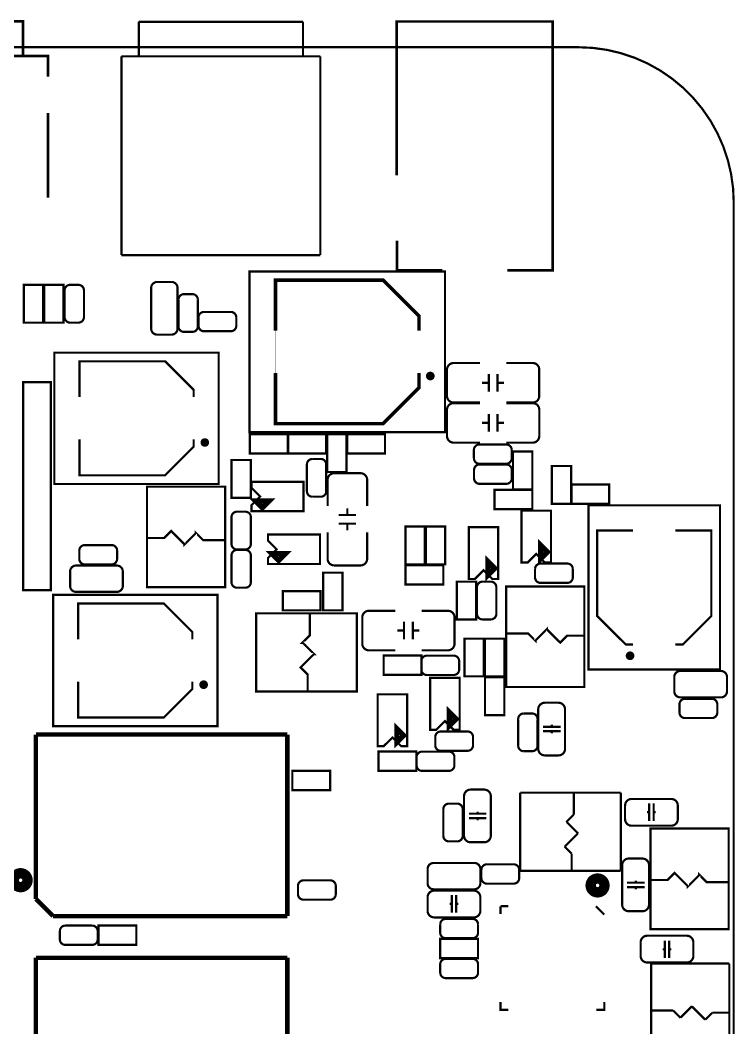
# Model space of a CAD drawing. Extents: x 24 to 194, y 25 to 135.
# Drawn here: x 92.6 to 134, y 77.2 to 135.5 of the extents above; entities that cross this region are included whole.
import ezdxf

# ---------------------------------------------------------------- set-up
doc = ezdxf.new("R2010")
doc.units = 0
doc.layers.add('SILKSCREENTOP_P', color=7, linetype='CONTINUOUS')

msp = doc.modelspace()

# ---------------------------------------------------------------- linework, layer by layer
at = {"layer": 'SILKSCREENTOP_P'}
for points, const_width in [([(92.806012, 133.38937), (92.806012, 135.389366), (89.20607, 135.389366), (89.20607, 133.38937)], 0.1524), ([(108.998004, 135.373364), (99.497896, 135.373364)], 0.127), ([(99.497896, 135.373364), (99.497896, 133.373368)], 0.127), ([(108.998004, 135.373364), (108.998004, 133.373368)], 0.127), ([(120.800368, 120.991884), (123.425966, 120.991884), (123.425966, 135.388604), (114.416332, 135.388604), (114.416332, 126.491238)], 0.150114), ([(124.918978, 133.89991), (34.203386, 133.89991)], 0.127), ([(87.755984, 132.289296), (87.755984, 133.38937), (94.256098, 133.38937), (94.256098, 132.18922)], 0.1524), ([(109.998002, 133.373368), (98.497898, 133.373368)], 0.127), ([(98.497898, 121.873264), (98.497898, 133.373368)], 0.127), ([(109.998002, 121.873264), (109.998002, 133.373368)], 0.127), ([(94.256098, 130.089402), (94.256098, 125.189234)], 0.1524), ([(133.89991, 34.207196), (133.89991, 124.916692)], 0.127), ([(117.058694, 120.988074), (114.423444, 120.988074), (114.423444, 122.70867)], 0.150114), ([(109.998002, 121.873264), (98.497898, 121.873264)], 0.127), ([(117.204998, 111.623602), (105.905046, 111.623602), (105.905046, 120.923558), (117.204998, 120.923558), (117.204998, 111.623602)], 0.127), ([(93.967808, 119.26062), (93.967808, 120.14962), (92.850208, 120.14962), (92.850208, 118.80342)], 0.127), ([(94.027498, 118.85422), (94.027498, 120.14962), (95.145098, 120.14962), (95.145098, 119.26062)], 0.127), ([(96.025208, 120.14962), (95.517208, 120.14962)], 0.127), ([(101.410008, 120.318276), (100.546408, 120.318276)], 0.127), ([(115.704874, 117.498622), (115.704874, 118.34876), (113.629948, 120.423686), (107.404916, 120.423686), (107.404916, 117.498622)], 0.199898), ([(115.704874, 114.198654), (113.629948, 112.123728), (107.404916, 112.123728), (107.404916, 120.423686), (113.629948, 120.423686), (115.704874, 118.34876), (115.704874, 114.198654)], 0.001016), ([(95.212408, 119.81942), (95.212408, 119.26062), (95.212408, 118.29542)], 0.127), ([(96.330008, 119.26062), (96.330008, 119.81942)], 0.127), ([(100.216208, 119.949976), (100.216208, 119.137176)], 0.127), ([(101.740208, 117.638576), (101.740208, 119.137176), (101.740208, 119.949976)], 0.127), ([(102.609396, 119.613172), (102.101396, 119.613172)], 0.127), ([(93.967808, 119.26062), (93.967808, 117.96522), (92.850208, 117.96522), (92.850208, 118.85422)], 0.127), ([(94.027498, 118.85422), (94.027498, 117.96522), (95.145098, 117.96522), (95.145098, 119.31142)], 0.127), ([(96.330008, 118.29542), (96.330008, 119.26062)], 0.127), ([(100.216208, 119.137176), (100.216208, 117.638576)], 0.127), ([(101.796596, 119.282972), (101.796596, 118.317772)], 0.127), ([(102.914196, 117.758972), (102.914196, 118.317772), (102.914196, 119.282972)], 0.127), ([(101.796596, 118.317772), (101.796596, 117.758972)], 0.127), ([(104.80802, 118.583456), (104.24922, 118.583456), (103.28402, 118.583456)], 0.127), ([(95.517208, 117.96522), (96.025208, 117.96522)], 0.127), ([(102.95382, 118.278656), (102.95382, 117.770656)], 0.127), ([(105.13822, 117.770656), (105.13822, 118.278656)], 0.127), ([(100.546408, 117.270276), (101.410008, 117.270276)], 0.127), ([(102.101396, 117.428772), (102.609396, 117.428772)], 0.127), ([(103.28402, 117.465856), (104.24922, 117.465856)], 0.127), ([(104.24922, 117.465856), (104.80802, 117.465856)], 0.127), ([(104.119934, 108.628942), (94.62008, 108.628942), (94.62008, 116.228876), (104.119934, 116.228876), (104.119934, 108.628942)], 0.127), ([(102.670102, 113.654078), (102.670102, 114.07902), (101.020118, 115.729004), (96.069912, 115.729004), (96.069912, 113.654078)], 0.127), ([(119.226584, 115.626896), (117.702584, 115.626896)], 0.127), ([(122.274584, 115.626896), (120.750584, 115.626896)], 0.127), ([(115.704874, 115.048792), (115.704874, 114.198654), (113.629948, 112.123728), (107.404916, 112.123728), (107.404916, 115.048792)], 0.199898), ([(117.321584, 115.245896), (117.321584, 113.721896)], 0.127), ([(119.734584, 114.991896), (119.734584, 113.975896)], 0.127), ([(120.242584, 113.975896), (120.242584, 114.991896)], 0.127), ([(122.655584, 113.721896), (122.655584, 115.245896)], 0.127), ([(92.819728, 102.49027), (94.419674, 102.49027), (94.419674, 114.515392), (92.819728, 114.515392), (92.819728, 102.49027)], 0.127), ([(119.734584, 114.483896), (119.353584, 114.483896)], 0.127), ([(120.242584, 114.483896), (120.623584, 114.483896)], 0.127), ([(117.702584, 113.340896), (119.226584, 113.340896)], 0.127), ([(119.2276, 113.307368), (117.7036, 113.307368)], 0.127), ([(120.750584, 113.340896), (122.274584, 113.340896)], 0.127), ([(122.2756, 113.307368), (120.7516, 113.307368)], 0.127), ([(117.3226, 112.926368), (117.3226, 111.402368)], 0.127), ([(119.7356, 112.672368), (119.7356, 111.656368)], 0.127), ([(120.2436, 111.656368), (120.2436, 112.672368)], 0.127), ([(122.6566, 111.402368), (122.6566, 112.926368)], 0.127), ([(119.7356, 112.164368), (119.3546, 112.164368)], 0.127), ([(120.2436, 112.164368), (120.6246, 112.164368)], 0.127), ([(107.221274, 110.392464), (105.925874, 110.392464), (105.925874, 111.510064), (106.814874, 111.510064)], 0.127), ([(107.221274, 110.392464), (108.110274, 110.392464), (108.110274, 111.510064), (106.764074, 111.510064)], 0.127), ([(109.433868, 110.392464), (108.138468, 110.392464), (108.138468, 111.510064), (109.027468, 111.510064)], 0.127), ([(109.433868, 110.392464), (110.322868, 110.392464), (110.322868, 111.510064), (108.976668, 111.510064)], 0.127), ([(111.507016, 110.621318), (111.507016, 111.510318), (110.389416, 111.510318), (110.389416, 110.164118)], 0.127), ([(112.849152, 110.392464), (111.553752, 110.392464), (111.553752, 111.510064), (112.442752, 111.510064)], 0.127), ([(112.849152, 110.392464), (113.738152, 110.392464), (113.738152, 111.510064), (112.391952, 111.510064)], 0.127), ([(102.670102, 111.203994), (102.670102, 110.779052), (101.020118, 109.129068), (96.069912, 109.129068), (96.069912, 111.203994)], 0.127), ([(117.7036, 111.021368), (119.2276, 111.021368)], 0.127), ([(119.766588, 110.917482), (119.207788, 110.917482)], 0.127), ([(120.731788, 110.917482), (119.766588, 110.917482)], 0.127), ([(120.7516, 111.021368), (122.2756, 111.021368)], 0.127), ([(111.507016, 110.621318), (111.507016, 109.325918), (110.389416, 109.325918), (110.389416, 110.214918)], 0.127), ([(118.877588, 110.612682), (118.877588, 110.104682)], 0.127), ([(121.061988, 110.104682), (121.061988, 110.612682)], 0.127), ([(121.13641, 109.208062), (121.13641, 110.503462), (122.25401, 110.503462), (122.25401, 109.614462)], 0.127), ([(104.86263, 108.718858), (104.86263, 110.014258), (105.98023, 110.014258), (105.98023, 109.125258)], 0.127), ([(109.221524, 109.745018), (109.221524, 108.779818)], 0.127), ([(110.034324, 110.075218), (109.526324, 110.075218)], 0.127), ([(110.339124, 108.221018), (110.339124, 108.779818), (110.339124, 109.745018)], 0.127), ([(119.207788, 109.799882), (119.766588, 109.799882), (120.731788, 109.799882)], 0.127), ([(119.774462, 109.755686), (119.215662, 109.755686)], 0.127), ([(120.739662, 109.755686), (119.774462, 109.755686)], 0.127), ([(121.13641, 109.208062), (121.13641, 108.319062), (122.25401, 108.319062), (122.25401, 109.665262)], 0.127), ([(123.381516, 108.373926), (123.381516, 109.669326), (124.499116, 109.669326), (124.499116, 108.780326)], 0.127), ([(104.86263, 108.718858), (104.86263, 107.829858), (105.98023, 107.829858), (105.98023, 109.176058)], 0.127), ([(112.323372, 109.250734), (110.799372, 109.250734)], 0.127), ([(118.885462, 109.450886), (118.885462, 108.942886)], 0.127), ([(121.069862, 108.942886), (121.069862, 109.450886)], 0.127), ([(99.977956, 102.657148), (99.977956, 108.473748), (104.499156, 108.473748), (104.499156, 102.657148), (99.977956, 102.657148)], 0.127), ([(106.02214, 107.053126), (109.022388, 107.053126), (109.022388, 108.752894), (106.02214, 108.752894), (106.02214, 108.403136), (106.522266, 107.90301), (106.02214, 107.402884), (106.02214, 107.053126)], 0.127), ([(109.221524, 108.779818), (109.221524, 108.221018)], 0.127), ([(110.418372, 108.869734), (110.418372, 107.345734)], 0.127), ([(112.704372, 107.345734), (112.704372, 108.869734)], 0.127), ([(119.215662, 108.638086), (119.774462, 108.638086), (120.739662, 108.638086)], 0.127), ([(123.381516, 108.373926), (123.381516, 107.484926), (124.499116, 107.484926), (124.499116, 108.831126)], 0.127), ([(125.81128, 107.484926), (124.51588, 107.484926), (124.51588, 108.602526), (125.40488, 108.602526)], 0.127), ([(125.81128, 107.484926), (126.70028, 107.484926), (126.70028, 108.602526), (125.35408, 108.602526)], 0.127), ([(109.526324, 107.890818), (110.034324, 107.890818)], 0.127), ([(120.958864, 108.291376), (120.069864, 108.291376), (120.069864, 107.173776), (121.416064, 107.173776)], 0.127), ([(120.958864, 108.291376), (122.254264, 108.291376), (122.254264, 107.173776), (121.365264, 107.173776)], 0.127), ([(106.639868, 107.253024), (106.248708, 107.644438), (107.031282, 107.644438), (106.639868, 107.253024)], 0.299974), ([(111.561372, 106.837734), (111.561372, 107.218734)], 0.127), ([(125.506734, 97.889314), (125.506734, 107.389422), (133.106668, 107.389422), (133.106668, 97.889314), (125.506734, 97.889314)], 0.127), ([(104.86263, 106.69524), (104.86263, 106.13644), (104.86263, 105.17124)], 0.127), ([(105.67543, 107.02544), (105.16743, 107.02544)], 0.127), ([(105.98023, 106.13644), (105.98023, 106.69524)], 0.127), ([(112.069372, 106.837734), (111.053372, 106.837734)], 0.127), ([(123.332494, 104.083104), (123.332494, 107.083352), (121.632726, 107.083352), (121.632726, 104.083104), (121.982484, 104.083104), (122.48261, 104.58323), (122.982736, 104.083104), (123.332494, 104.083104)], 0.127), ([(105.98023, 105.17124), (105.98023, 106.13644)], 0.127), ([(111.053372, 106.329734), (112.069372, 106.329734)], 0.127), ([(111.561372, 106.329734), (111.561372, 105.948734)], 0.127), ([(114.927126, 104.87152), (114.927126, 106.16692), (116.044726, 106.16692), (116.044726, 105.27792)], 0.127), ([(116.096796, 104.87152), (116.096796, 106.16692), (117.214396, 106.16692), (117.214396, 105.27792)], 0.127), ([(120.284494, 103.132636), (120.284494, 106.132884), (118.584726, 106.132884), (118.584726, 103.132636), (118.934484, 103.132636), (119.43461, 103.632762), (119.934736, 103.132636), (120.284494, 103.132636)], 0.127), ([(100.003356, 105.501948), (100.968556, 105.501948), (101.374956, 105.908348), (102.136956, 105.146348), (102.136956, 105.120948), (102.797356, 105.781348), (102.797356, 105.806748), (103.229156, 105.374948), (104.473756, 105.374948), (104.524556, 105.425748)], 0.127), ([(106.974894, 104.000554), (109.975142, 104.000554), (109.975142, 105.700322), (106.974894, 105.700322), (106.974894, 105.350564), (107.47502, 104.850438), (106.974894, 104.350312), (106.974894, 104.000554)], 0.127), ([(110.418372, 105.821734), (110.418372, 104.297734)], 0.127), ([(112.704372, 104.297734), (112.704372, 105.821734)], 0.127), ([(128.081786, 99.3394), (127.65659, 99.3394), (126.006606, 100.989384), (126.006606, 105.939336), (128.081786, 105.939336)], 0.127), ([(130.531616, 99.3394), (130.956558, 99.3394), (132.606542, 100.989384), (132.606542, 105.939336), (130.531616, 105.939336)], 0.127), ([(97.914968, 105.094024), (97.356168, 105.094024), (96.390968, 105.094024)], 0.127), ([(114.927126, 104.87152), (114.927126, 103.98252), (116.044726, 103.98252), (116.044726, 105.32872)], 0.127), ([(116.096796, 104.87152), (116.096796, 103.98252), (117.214396, 103.98252), (117.214396, 105.32872)], 0.127), ([(123.132596, 104.700832), (122.741182, 104.309672), (122.741182, 105.092246), (123.132596, 104.700832)], 0.299974), ([(96.060768, 104.789224), (96.060768, 104.281224)], 0.127), ([(98.245168, 104.281224), (98.245168, 104.789224)], 0.127), ([(104.86263, 104.48163), (104.86263, 103.51643)], 0.127), ([(105.16743, 104.84104), (105.67543, 104.84104)], 0.127), ([(105.67543, 104.81183), (105.16743, 104.81183)], 0.127), ([(105.98023, 102.95763), (105.98023, 103.51643), (105.98023, 104.48163)], 0.127), ([(107.592622, 104.200452), (107.201208, 104.591612), (107.983782, 104.591612), (107.592622, 104.200452)], 0.299974), ([(120.084596, 103.75011), (119.693182, 103.35895), (119.693182, 104.141524), (120.084596, 103.75011)], 0.299974), ([(97.395538, 103.909622), (95.896938, 103.909622)], 0.127), ([(96.390968, 103.976424), (97.356168, 103.976424)], 0.127), ([(97.356168, 103.976424), (97.914968, 103.976424)], 0.127), ([(98.208338, 103.909622), (97.395538, 103.909622)], 0.127), ([(110.799372, 103.916734), (112.323372, 103.916734)], 0.127), ([(116.222526, 102.817168), (114.927126, 102.817168), (114.927126, 103.934768), (115.816126, 103.934768)], 0.127), ([(116.222526, 102.817168), (117.111526, 102.817168), (117.111526, 103.934768), (115.765326, 103.934768)], 0.127), ([(122.412252, 103.719122), (122.412252, 103.211122)], 0.127), ([(124.266452, 104.023922), (123.707652, 104.023922), (122.742452, 104.023922)], 0.127), ([(124.596652, 103.211122), (124.596652, 103.719122)], 0.127), ([(95.528638, 103.579422), (95.528638, 102.715822)], 0.127), ([(98.576638, 102.715822), (98.576638, 103.579422)], 0.127), ([(104.86263, 103.51643), (104.86263, 102.95763)], 0.127), ([(111.281464, 102.610158), (111.281464, 103.499158), (110.163864, 103.499158), (110.163864, 102.152958)], 0.127), ([(105.16743, 102.62743), (105.67543, 102.62743)], 0.127), ([(111.281464, 102.610158), (111.281464, 101.314758), (110.163864, 101.314758), (110.163864, 102.203758)], 0.127), ([(117.894608, 101.681026), (117.894608, 102.976426), (119.012208, 102.976426), (119.012208, 102.087426)], 0.127), ([(119.055642, 102.647242), (119.055642, 101.682042)], 0.127), ([(119.868442, 102.977442), (119.360442, 102.977442)], 0.127), ([(120.173242, 101.123242), (120.173242, 101.682042), (120.173242, 102.647242)], 0.127), ([(125.262894, 102.700074), (125.262894, 96.883474), (120.741694, 96.883474), (120.741694, 102.700074), (125.262894, 102.700074)], 0.127), ([(122.742452, 102.906322), (123.707652, 102.906322)], 0.127), ([(123.707652, 102.906322), (124.266452, 102.906322)], 0.127), ([(104.050084, 94.614238), (94.549976, 94.614238), (94.549976, 102.214426), (104.050084, 102.214426), (104.050084, 94.614238)], 0.127), ([(95.896938, 102.385622), (97.395538, 102.385622), (98.208338, 102.385622)], 0.127), ([(109.122464, 101.314758), (107.827064, 101.314758), (107.827064, 102.432358), (108.716064, 102.432358)], 0.127), ([(109.122464, 101.314758), (110.011464, 101.314758), (110.011464, 102.432358), (108.665264, 102.432358)], 0.127), ([(117.894608, 101.681026), (117.894608, 100.792026), (119.012208, 100.792026), (119.012208, 102.138226)], 0.127), ([(102.599998, 99.639374), (102.599998, 100.064316), (100.950014, 101.7143), (96.000062, 101.7143), (96.000062, 99.639374)], 0.127), ([(119.055642, 101.682042), (119.055642, 101.123242)], 0.127), ([(112.108234, 96.619314), (106.291634, 96.619314), (106.291634, 101.140514), (112.108234, 101.140514), (112.108234, 96.619314)], 0.127), ([(109.263434, 96.644714), (109.263434, 97.609914), (108.857034, 98.016314), (109.619034, 98.778314), (109.644434, 98.778314), (108.984034, 99.438714), (108.958634, 99.438714), (109.390434, 99.870514), (109.390434, 101.115114), (109.339634, 101.165914)], 0.127), ([(112.423702, 100.910898), (112.423702, 99.386898)], 0.127), ([(114.328702, 101.291898), (112.804702, 101.291898)], 0.127), ([(117.376702, 101.291898), (115.852702, 101.291898)], 0.127), ([(117.757702, 99.386898), (117.757702, 100.910898)], 0.127), ([(114.836702, 100.656898), (114.836702, 99.640898)], 0.127), ([(115.344702, 99.640898), (115.344702, 100.656898)], 0.127), ([(119.360442, 100.793042), (119.868442, 100.793042)], 0.127), ([(125.237494, 99.855274), (124.272294, 99.855274), (123.865894, 99.448874), (123.103894, 100.210874), (123.103894, 100.236274), (122.443494, 99.575874), (122.443494, 99.550474), (122.011694, 99.982274), (120.767094, 99.982274), (120.716294, 99.931474)], 0.127), ([(114.836702, 100.148898), (114.455702, 100.148898)], 0.127), ([(115.344702, 100.148898), (115.725702, 100.148898)], 0.127), ([(119.454676, 98.792538), (119.454676, 99.681538), (118.337076, 99.681538), (118.337076, 98.335338)], 0.127), ([(119.521478, 98.386138), (119.521478, 99.681538), (120.639078, 99.681538), (120.639078, 98.792538)], 0.127), ([(112.804702, 99.005898), (114.328702, 99.005898)], 0.127), ([(114.546888, 98.702876), (113.657888, 98.702876), (113.657888, 97.585276), (115.004088, 97.585276)], 0.127), ([(114.546888, 98.702876), (115.842288, 98.702876), (115.842288, 97.585276), (114.953288, 97.585276)], 0.127), ([(115.852702, 99.005898), (117.376702, 99.005898)], 0.127), ([(117.693694, 98.695764), (117.134894, 98.695764), (116.169694, 98.695764)], 0.127), ([(119.454676, 98.792538), (119.454676, 97.497138), (118.337076, 97.497138), (118.337076, 98.386138)], 0.127), ([(119.521478, 98.386138), (119.521478, 97.497138), (120.639078, 97.497138), (120.639078, 98.843338)], 0.127), ([(115.839494, 98.390964), (115.839494, 97.882964)], 0.127), ([(118.023894, 97.882964), (118.023894, 98.390964)], 0.127), ([(116.169694, 97.578164), (117.134894, 97.578164)], 0.127), ([(118.050564, 94.408752), (118.050564, 97.409), (116.350796, 97.409), (116.350796, 94.408752), (116.700554, 94.408752), (117.20068, 94.908878), (117.700806, 94.408752), (118.050564, 94.408752)], 0.127), ([(117.134894, 97.578164), (117.693694, 97.578164)], 0.127), ([(120.639078, 96.551496), (120.639078, 97.440496), (119.521478, 97.440496), (119.521478, 96.094296)], 0.127), ([(130.462274, 97.47758), (130.462274, 96.61398)], 0.127), ([(132.329174, 97.80778), (130.830574, 97.80778)], 0.127), ([(133.141974, 97.80778), (132.329174, 97.80778)], 0.127), ([(133.510274, 96.61398), (133.510274, 97.47758)], 0.127), ([(102.599998, 97.18929), (102.599998, 96.764348), (100.950014, 95.114364), (96.000062, 95.114364), (96.000062, 97.18929)], 0.127), ([(115.013994, 93.460316), (115.013994, 96.460564), (113.314226, 96.460564), (113.314226, 93.460316), (113.663984, 93.460316), (114.16411, 93.960442), (114.664236, 93.460316), (115.013994, 93.460316)], 0.127), ([(120.639078, 96.551496), (120.639078, 95.256096), (119.521478, 95.256096), (119.521478, 96.145096)], 0.127), ([(130.830574, 96.28378), (132.329174, 96.28378), (133.141974, 96.28378)], 0.127), ([(131.653534, 96.202246), (131.094734, 96.202246)], 0.127), ([(132.618734, 96.202246), (131.653534, 96.202246)], 0.127), ([(117.850666, 95.02648), (117.459252, 94.63532), (117.459252, 95.417894), (117.850666, 95.02648)], 0.299974), ([(122.596656, 93.305122), (122.596656, 95.591122)], 0.127), ([(122.977656, 95.972122), (123.765056, 95.972122)], 0.127), ([(124.146056, 95.591122), (124.146056, 93.305122)], 0.127), ([(130.764534, 95.897446), (130.764534, 95.389446)], 0.127), ([(132.948934, 95.389446), (132.948934, 95.897446)], 0.127), ([(121.43994, 95.020384), (121.43994, 94.461584), (121.43994, 93.496384)], 0.127), ([(122.25274, 95.350584), (121.74474, 95.350584)], 0.127), ([(122.55754, 94.461584), (122.55754, 95.020384)], 0.127), ([(131.094734, 95.084646), (131.653534, 95.084646), (132.618734, 95.084646)], 0.127), ([(114.813842, 94.07779), (114.422682, 93.68663), (114.422682, 94.469204), (114.813842, 94.07779)], 0.299974), ([(122.55754, 93.496384), (122.55754, 94.461584)], 0.127), ([(123.892056, 94.575122), (122.876056, 94.575122)], 0.127), ([(123.384056, 94.575122), (123.384056, 94.702122)], 0.127), ([(93.550232, 94.128336), (108.090208, 94.128336)], 0.254), ([(93.550232, 84.618322), (93.550232, 94.128336)], 0.254), ([(108.090208, 94.128336), (108.090208, 83.628484)], 0.254), ([(116.64315, 94.003876), (116.64315, 93.495876)], 0.127), ([(118.49735, 94.308676), (117.93855, 94.308676), (116.97335, 94.308676)], 0.127), ([(118.82755, 93.495876), (118.82755, 94.003876)], 0.127), ([(123.892056, 94.321122), (122.876056, 94.321122)], 0.127), ([(123.384056, 94.321122), (123.384056, 94.194122)], 0.127), ([(114.655854, 92.027248), (113.360454, 92.027248), (113.360454, 93.144848), (114.249454, 93.144848)], 0.127), ([(114.655854, 92.027248), (115.544854, 92.027248), (115.544854, 93.144848), (114.198654, 93.144848)], 0.127), ([(115.564412, 92.838778), (115.564412, 92.330778)], 0.127), ([(116.453412, 93.143578), (115.894612, 93.143578)], 0.127), ([(117.418612, 93.143578), (116.453412, 93.143578)], 0.127), ([(116.97335, 93.191076), (117.93855, 93.191076)], 0.127), ([(117.748812, 92.330778), (117.748812, 92.838778)], 0.127), ([(117.93855, 93.191076), (118.49735, 93.191076)], 0.127), ([(121.74474, 93.166184), (122.25274, 93.166184)], 0.127), ([(123.765056, 92.924122), (122.977656, 92.924122)], 0.127), ([(109.267244, 92.02801), (108.378244, 92.02801), (108.378244, 90.91041), (109.724444, 90.91041)], 0.127), ([(109.267244, 92.02801), (110.562644, 92.02801), (110.562644, 90.91041), (109.673644, 90.91041)], 0.127), ([(115.894612, 92.025978), (116.453412, 92.025978), (117.418612, 92.025978)], 0.127), ([(118.68658, 90.946732), (119.47398, 90.946732)], 0.127), ([(118.30558, 88.279732), (118.30558, 90.565732)], 0.127), ([(119.85498, 90.565732), (119.85498, 88.279732)], 0.127), ([(121.555256, 86.24824), (121.555256, 90.76944)], 0.127), ([(121.555256, 90.76944), (127.371856, 90.76944)], 0.127), ([(124.654056, 90.74404), (124.603256, 90.79484)], 0.127), ([(124.654056, 89.49944), (124.654056, 90.74404)], 0.127), ([(127.371856, 90.76944), (127.371856, 86.24824)], 0.127), ([(127.997966, 90.40495), (130.283966, 90.40495)], 0.127), ([(117.111272, 89.80424), (117.111272, 89.24544), (117.111272, 88.28024)], 0.127), ([(117.924072, 90.13444), (117.416072, 90.13444)], 0.127), ([(118.228872, 89.24544), (118.228872, 89.80424)], 0.127), ([(127.616966, 89.23655), (127.616966, 90.02395)], 0.127), ([(129.013966, 90.15095), (129.013966, 89.13495)], 0.127), ([(129.267966, 90.15095), (129.267966, 89.13495)], 0.127), ([(130.664966, 90.02395), (130.664966, 89.23655)], 0.127), ([(118.228872, 88.28024), (118.228872, 89.24544)], 0.127), ([(119.60098, 89.549732), (118.58498, 89.549732)], 0.127), ([(119.60098, 89.295732), (118.58498, 89.295732)], 0.127), ([(119.09298, 89.549732), (119.09298, 89.676732)], 0.127), ([(119.09298, 89.295732), (119.09298, 89.168732)], 0.127), ([(124.222256, 89.06764), (124.654056, 89.49944)], 0.127), ([(129.013966, 89.64295), (128.886966, 89.64295)], 0.127), ([(129.267966, 89.64295), (129.394966, 89.64295)], 0.127), ([(124.247656, 89.06764), (124.222256, 89.06764)], 0.127), ([(124.908056, 88.40724), (124.247656, 89.06764)], 0.127), ([(130.283966, 88.85555), (127.997966, 88.85555)], 0.127), ([(129.084578, 82.874104), (129.084578, 88.690704), (133.605778, 88.690704), (133.605778, 82.874104), (129.084578, 82.874104)], 0.127), ([(124.120656, 87.64524), (124.882656, 88.40724)], 0.127), ([(124.882656, 88.40724), (124.908056, 88.40724)], 0.127), ([(117.416072, 87.95004), (117.924072, 87.95004)], 0.127), ([(119.47398, 87.898732), (118.68658, 87.898732)], 0.127), ([(124.527056, 87.23884), (124.120656, 87.64524)], 0.127), ([(124.527056, 86.27364), (124.527056, 87.23884)], 0.127), ([(127.831342, 86.955376), (128.618742, 86.955376)], 0.127), ([(116.200936, 86.372192), (116.200936, 85.508592)], 0.127), ([(118.067836, 86.702392), (116.569236, 86.702392)], 0.127), ([(118.880636, 86.702392), (118.067836, 86.702392)], 0.127), ([(119.248936, 85.508592), (119.248936, 86.372192)], 0.127), ([(119.31015, 86.317582), (119.31015, 85.809582)], 0.127), ([(121.16435, 86.622382), (120.60555, 86.622382), (119.64035, 86.622382)], 0.127), ([(121.49455, 85.809582), (121.49455, 86.317582)], 0.127), ([(127.371856, 86.24824), (121.555256, 86.24824)], 0.127), ([(127.450342, 84.288376), (127.450342, 86.574376)], 0.127), ([(128.999742, 86.574376), (128.999742, 84.288376)], 0.127), ([(110.559596, 85.69325), (110.000796, 85.69325), (109.035596, 85.69325)], 0.127), ([(128.237742, 85.558376), (128.237742, 85.685376)], 0.127), ([(129.109978, 85.718904), (130.075178, 85.718904), (130.481578, 86.125304), (131.243578, 85.363304), (131.243578, 85.337904), (131.903978, 85.998304), (131.903978, 86.023704), (132.335778, 85.591904), (133.580378, 85.591904), (133.631178, 85.642704)], 0.127), ([(108.705396, 85.38845), (108.705396, 84.88045)], 0.127), ([(110.889796, 84.88045), (110.889796, 85.38845)], 0.127), ([(116.569236, 85.178392), (118.067836, 85.178392), (118.880636, 85.178392)], 0.127), ([(116.581936, 85.099652), (118.867936, 85.099652)], 0.127), ([(119.64035, 85.504782), (120.60555, 85.504782)], 0.127), ([(120.60555, 85.504782), (121.16435, 85.504782)], 0.127), ([(128.745742, 85.558376), (127.729742, 85.558376)], 0.127), ([(128.745742, 85.304376), (127.729742, 85.304376)], 0.127), ([(128.237742, 85.304376), (128.237742, 85.177376)], 0.127), ([(94.540324, 83.628484), (93.550232, 84.618322)], 0.254), ([(109.035596, 84.57565), (110.000796, 84.57565)], 0.127), ([(110.000796, 84.57565), (110.559596, 84.57565)], 0.127), ([(116.200936, 83.931252), (116.200936, 84.718652)], 0.127), ([(117.597936, 84.845652), (117.597936, 83.829652)], 0.127), ([(117.851936, 84.845652), (117.851936, 83.829652)], 0.127), ([(119.248936, 84.718652), (119.248936, 83.931252)], 0.127), ([(117.597936, 84.337652), (117.470936, 84.337652)], 0.127), ([(117.851936, 84.337652), (117.978936, 84.337652)], 0.127), ([(120.416574, 84.200238), (120.876568, 84.200238)], 0.127), ([(120.416574, 83.740244), (120.416574, 84.200238)], 0.127), ([(125.931168, 84.197444), (126.413768, 83.714844)], 0.127), ([(128.618742, 83.907376), (127.831342, 83.907376)], 0.127), ([(108.090208, 83.628484), (94.540324, 83.628484)], 0.254), ([(118.867936, 83.550252), (116.581936, 83.550252)], 0.127), ([(117.819678, 83.4644), (117.260878, 83.4644)], 0.127), ([(118.784878, 83.4644), (117.819678, 83.4644)], 0.127), ([(94.938596, 82.77225), (94.938596, 82.26425)], 0.127), ([(96.792796, 83.07705), (96.233996, 83.07705), (95.268796, 83.07705)], 0.127), ([(97.122996, 82.26425), (97.122996, 82.77225)], 0.127), ([(98.469196, 81.95945), (97.173796, 81.95945), (97.173796, 83.07705), (98.062796, 83.07705)], 0.127), ([(98.469196, 81.95945), (99.358196, 81.95945), (99.358196, 83.07705), (98.011996, 83.07705)], 0.127), ([(116.930678, 83.1596), (116.930678, 82.6516)], 0.127), ([(119.115078, 82.6516), (119.115078, 83.1596)], 0.127), ([(117.819678, 82.30616), (116.930678, 82.30616), (116.930678, 81.18856), (118.276878, 81.18856)], 0.127), ([(117.260878, 82.3468), (117.819678, 82.3468), (118.784878, 82.3468)], 0.127), ([(117.819678, 82.30616), (119.115078, 82.30616), (119.115078, 81.18856), (118.226078, 81.18856)], 0.127), ([(128.897888, 82.491326), (131.183888, 82.491326)], 0.127), ([(129.913888, 81.195926), (129.913888, 82.211926)], 0.127), ([(130.167888, 81.195926), (130.167888, 82.211926)], 0.127), ([(95.268796, 81.95945), (96.233996, 81.95945)], 0.127), ([(96.233996, 81.95945), (96.792796, 81.95945)], 0.127), ([(128.516888, 81.322926), (128.516888, 82.110326)], 0.127), ([(129.913888, 81.703926), (129.786888, 81.703926)], 0.127), ([(130.167888, 81.703926), (130.294888, 81.703926)], 0.127), ([(131.564888, 82.110326), (131.564888, 81.322926)], 0.127), ([(93.550232, 81.219802), (108.090208, 81.219802)], 0.254), ([(93.550232, 71.709788), (93.550232, 81.219802)], 0.254), ([(108.090208, 81.219802), (108.090208, 70.71995)], 0.254), ([(118.784878, 81.155794), (118.226078, 81.155794), (117.260878, 81.155794)], 0.127), ([(116.930678, 80.850994), (116.930678, 80.342994)], 0.127), ([(119.115078, 80.342994), (119.115078, 80.850994)], 0.127), ([(131.183888, 80.941926), (128.897888, 80.941926)], 0.127), ([(129.127504, 75.06716), (129.127504, 80.88376)], 0.127), ([(129.127504, 80.88376), (133.648704, 80.88376)], 0.127), ([(133.648704, 80.88376), (133.648704, 75.06716)], 0.127), ([(117.260878, 80.038194), (118.226078, 80.038194)], 0.127), ([(118.226078, 80.038194), (118.784878, 80.038194)], 0.127), ([(120.876568, 78.20025), (120.416574, 78.20025), (120.416574, 78.660244)], 0.127), ([(126.416562, 78.660244), (126.416562, 78.20025), (125.956568, 78.20025)], 0.127), ([(129.152904, 78.16596), (129.102104, 78.11516)], 0.127), ([(130.397504, 78.16596), (129.152904, 78.16596)], 0.127), ([(130.829304, 77.73416), (130.397504, 78.16596)], 0.127), ([(131.489704, 78.41996), (130.829304, 77.75956)], 0.127), ([(131.489704, 78.39456), (131.489704, 78.41996)], 0.127), ([(132.251704, 77.63256), (131.489704, 78.39456)], 0.127), ([(130.829304, 77.75956), (130.829304, 77.73416)], 0.127), ([(132.658104, 78.03896), (132.251704, 77.63256)], 0.127), ([(133.623304, 78.03896), (132.658104, 78.03896)], 0.127)]:
    msp.add_lwpolyline(points, dxfattribs=dict(at, const_width=const_width))
at = {"layer": 'SILKSCREENTOP_P', "const_width": 0.127}
for points in [[(133.89991, 124.916692, 0.4142136), (124.916692, 133.89991)], [(95.517208, 120.14962, 0.4139941), (95.212662, 119.819166)], [(96.330008, 119.819166, 0.4142247), (96.025208, 120.14962)], [(100.546916, 120.318276, 0.4144181), (100.216208, 119.949976)], [(101.740208, 119.949976, 0.4144251), (101.409754, 120.318276)], [(102.101396, 119.613172, 0.4142136), (101.796596, 119.282972)], [(102.914196, 119.282972, 0.4142136), (102.609396, 119.613172)], [(95.212662, 118.29542, 0.4139813), (95.517208, 117.96522)], [(96.025208, 117.96522, 0.4142136), (96.330008, 118.29542)], [(103.28402, 118.583456, 0.4142136), (102.95382, 118.278656)], [(105.13822, 118.278656, 0.4142136), (104.80802, 118.583456)], [(101.796596, 117.759226, 0.414448), (102.101396, 117.428772)], [(102.609396, 117.428772, 0.4144497), (102.914196, 117.759226)], [(102.95382, 117.770656, 0.4142136), (103.28402, 117.465856)], [(104.80802, 117.465856, 0.4142136), (105.13822, 117.770656)], [(100.216208, 117.638576, 0.4142136), (100.546916, 117.270276)], [(101.409754, 117.270276, 0.4142253), (101.740208, 117.638576)], [(117.702584, 115.626896, 0.4142136), (117.321584, 115.245896)], [(122.655584, 115.245896, 0.4142136), (122.274584, 115.626896)], [(117.321584, 113.721896, 0.4142136), (117.702584, 113.340896)], [(122.274584, 113.340896, 0.4142136), (122.655584, 113.721896)], [(117.7036, 113.307368, 0.4142136), (117.3226, 112.926368)], [(122.6566, 112.926368, 0.4142136), (122.2756, 113.307368)], [(117.3226, 111.402368, 0.4142136), (117.7036, 111.021368)], [(122.2756, 111.021368, 0.4142136), (122.6566, 111.402368)], [(119.207788, 110.917482, 0.4142136), (118.877588, 110.612682)], [(121.061988, 110.612682, 0.4142264), (120.731534, 110.917482)], [(109.526324, 110.075218, 0.4142136), (109.221524, 109.745018)], [(110.339124, 109.745018, 0.4142136), (110.034324, 110.075218)], [(118.877588, 110.104682, 0.4142136), (119.207788, 109.799882)], [(119.215662, 109.755686, 0.4142136), (118.885462, 109.450886)], [(120.731534, 109.799882, 0.4142247), (121.061988, 110.104682)], [(121.069862, 109.450886, 0.4142136), (120.739662, 109.755686)], [(110.799372, 109.250734, 0.4142136), (110.418372, 108.869734)], [(112.704372, 108.869734, 0.4142136), (112.323372, 109.250734)], [(118.885462, 108.942886, 0.4139701), (119.215662, 108.638086)], [(120.739662, 108.638086, 0.4139685), (121.069862, 108.942886)], [(109.221524, 108.221018, 0.4142136), (109.526324, 107.890818)], [(110.034324, 107.890818, 0.4142136), (110.339124, 108.221018)], [(105.16743, 107.02544, 0.4142136), (104.86263, 106.69524)], [(105.98023, 106.69524, 0.4139685), (105.67543, 107.02544)], [(96.391222, 105.094024, 0.414448), (96.060768, 104.789224)], [(98.245168, 104.789224, 0.4142136), (97.914968, 105.094024)], [(104.86263, 105.171494, 0.4142247), (105.16743, 104.84104)], [(105.67543, 104.84104, 0.4139831), (105.98023, 105.171494)], [(105.16743, 104.81183, 0.4142136), (104.86263, 104.48163)], [(105.98023, 104.48163, 0.4139685), (105.67543, 104.81183)], [(95.896938, 103.909622, 0.4142255), (95.528638, 103.579168)], [(96.060768, 104.281224, 0.414208), (96.391222, 103.976424)], [(97.914968, 103.976424, 0.4139685), (98.245168, 104.281224)], [(98.576638, 103.579168, 0.4144265), (98.208338, 103.909622)], [(110.418372, 104.297734, 0.4142136), (110.799372, 103.916734)], [(112.323372, 103.916734, 0.4142136), (112.704372, 104.297734)], [(122.742452, 104.023922, 0.4139685), (122.412252, 103.719122)], [(124.596652, 103.719122, 0.4139831), (124.266198, 104.023922)], [(122.412252, 103.211122, 0.4142136), (122.742452, 102.906322)], [(124.266198, 102.906322, 0.4142247), (124.596652, 103.211122)], [(95.528638, 102.716076, 0.4140024), (95.896938, 102.385622)], [(98.208338, 102.385622, 0.4142003), (98.576638, 102.716076)], [(104.86263, 102.957884, 0.414448), (105.16743, 102.62743)], [(105.67543, 102.62743, 0.414208), (105.98023, 102.957884)], [(119.360442, 102.977442, 0.4142136), (119.055642, 102.647242)], [(120.173242, 102.647242, 0.4139685), (119.868442, 102.977442)], [(112.804702, 101.291898, 0.4142136), (112.423702, 100.910898)], [(117.757702, 100.910898, 0.4142136), (117.376702, 101.291898)], [(119.055642, 101.123496, 0.4142247), (119.360442, 100.793042)], [(119.868442, 100.793042, 0.4139831), (120.173242, 101.123496)], [(112.423702, 99.386898, 0.4142136), (112.804702, 99.005898)], [(117.376702, 99.005898, 0.4142136), (117.757702, 99.386898)], [(116.169694, 98.695764, 0.4142136), (115.839494, 98.390964)], [(118.023894, 98.390964, 0.4144497), (117.69344, 98.695764)], [(115.839494, 97.882964, 0.4142136), (116.169694, 97.578164)], [(117.69344, 97.578164, 0.414448), (118.023894, 97.882964)], [(130.830574, 97.80778, 0.4142136), (130.462274, 97.477072)], [(133.510274, 97.477072, 0.4144181), (133.141974, 97.80778)], [(130.462274, 96.614234, 0.4142253), (130.830574, 96.28378)], [(131.094734, 96.202246, 0.4139685), (130.764534, 95.897446)], [(132.948934, 95.897446, 0.414208), (132.61848, 96.202246)], [(133.141974, 96.28378, 0.4144251), (133.510274, 96.614234)], [(122.977656, 95.972122, 0.4142136), (122.596656, 95.591122)], [(124.146056, 95.591122, 0.4142136), (123.765056, 95.972122)], [(121.74474, 95.350584, 0.4144497), (121.43994, 95.02013)], [(122.55754, 95.02013, 0.4142063), (122.25274, 95.350584)], [(130.764534, 95.389446, 0.4142136), (131.094734, 95.084646)], [(132.61848, 95.084646, 0.414448), (132.948934, 95.389446)], [(116.97335, 94.308676, 0.4142136), (116.64315, 94.003876)], [(118.82755, 94.003876, 0.4142136), (118.49735, 94.308676)], [(116.64315, 93.495876, 0.4139829), (116.97335, 93.19133)], [(118.49735, 93.19133, 0.4139813), (118.82755, 93.495876)], [(121.43994, 93.496384, 0.4142136), (121.74474, 93.166184)], [(122.25274, 93.166184, 0.4139701), (122.55754, 93.496384)], [(122.596656, 93.305122, 0.4142136), (122.977656, 92.924122)], [(123.765056, 92.924122, 0.4142136), (124.146056, 93.305122)], [(115.894866, 93.143578, 0.4142063), (115.564412, 92.838778)], [(117.748812, 92.838778, 0.4139701), (117.418612, 93.143578)], [(115.564412, 92.330778, 0.4144497), (115.894866, 92.025978)], [(117.418612, 92.025978, 0.4142136), (117.748812, 92.330778)], [(118.68658, 90.946732, 0.4142136), (118.30558, 90.565732)], [(119.85498, 90.565732, 0.4142136), (119.47398, 90.946732)], [(127.997966, 90.40495, 0.4142136), (127.616966, 90.02395)], [(130.664966, 90.02395, 0.4142136), (130.283966, 90.40495)], [(117.416072, 90.13444, 0.4142136), (117.111272, 89.80424)], [(118.228872, 89.80424, 0.4142136), (117.924072, 90.13444)], [(127.616966, 89.23655, 0.4142136), (127.997966, 88.85555)], [(130.283966, 88.85555, 0.4142136), (130.664966, 89.23655)], [(117.111272, 88.280494, 0.4142247), (117.416072, 87.95004)], [(117.924072, 87.95004, 0.4142264), (118.228872, 88.280494)], [(118.30558, 88.279732, 0.4142136), (118.68658, 87.898732)], [(119.47398, 87.898732, 0.4142136), (119.85498, 88.279732)], [(127.831342, 86.955376, 0.4142136), (127.450342, 86.574376)], [(128.999742, 86.574376, 0.4142136), (128.618742, 86.955376)], [(116.569236, 86.702392, 0.4139992), (116.200936, 86.371938)], [(119.248936, 86.371938, 0.4142034), (118.880636, 86.702392)], [(119.64035, 86.622382, 0.4142136), (119.31015, 86.317582)], [(121.49455, 86.317582, 0.4142136), (121.16435, 86.622382)], [(109.03585, 85.69325, 0.414448), (108.705396, 85.38845)], [(110.889796, 85.38845, 0.4142136), (110.559596, 85.69325)], [(119.31015, 85.809582, 0.4139701), (119.64035, 85.504782)], [(121.16435, 85.504782, 0.4139685), (121.49455, 85.809582)], [(116.200936, 85.508846, 0.4142253), (116.569236, 85.178392)], [(116.581936, 85.099652, 0.4142136), (116.200936, 84.718652)], [(119.248936, 84.718652, 0.4142136), (118.867936, 85.099652)], [(118.880636, 85.178392, 0.4144251), (119.248936, 85.508846)], [(108.705396, 84.88045, 0.4144497), (109.03585, 84.57565)], [(110.559596, 84.57565, 0.4142136), (110.889796, 84.88045)], [(116.200936, 83.931252, 0.4142136), (116.581936, 83.550252)], [(118.867936, 83.550252, 0.4142136), (119.248936, 83.931252)], [(127.450342, 84.288376, 0.4142136), (127.831342, 83.907376)], [(128.618742, 83.907376, 0.4142136), (128.999742, 84.288376)], [(117.261132, 83.4644, 0.4142247), (116.930678, 83.1596)], [(119.115078, 83.1596, 0.4142136), (118.784878, 83.4644)], [(95.26905, 83.07705, 0.414448), (94.938596, 82.77225)], [(97.122996, 82.77225, 0.4142136), (96.792796, 83.07705)], [(94.938596, 82.26425, 0.4144497), (95.26905, 81.95945)], [(96.792796, 81.95945, 0.4142136), (97.122996, 82.26425)], [(116.930678, 82.6516, 0.4142264), (117.261132, 82.3468)], [(118.784878, 82.3468, 0.4142136), (119.115078, 82.6516)], [(128.897888, 82.491326, 0.4142136), (128.516888, 82.110326)], [(131.564888, 82.110326, 0.4142136), (131.183888, 82.491326)], [(117.261132, 81.155794, 0.4142247), (116.930678, 80.850994)], [(119.115078, 80.850994, 0.4142136), (118.784878, 81.155794)], [(128.516888, 81.322926, 0.4142136), (128.897888, 80.941926)], [(131.183888, 80.941926, 0.4142136), (131.564888, 81.322926)], [(116.930678, 80.342994, 0.4142264), (117.261132, 80.038194)], [(118.784878, 80.038194, 0.4142136), (119.115078, 80.342994)]]:
    msp.add_lwpolyline(points, format="xyb", dxfattribs=at)
at = {"layer": 'SILKSCREENTOP_P'}
for points, const_width in [([(116.230146, 114.873786, 1), (116.480082, 114.873786, 1)], 0.249936), ([(103.19512, 111.028988, 1), (103.445056, 111.028988, 1)], 0.249936), ([(127.781812, 98.689414, 1), (128.031748, 98.689414, 1)], 0.249936), ([(103.125016, 97.014284, 1), (103.374952, 97.014284, 1)], 0.249936), ([(92.366846, 85.70341, 1), (92.966794, 85.70341, 1)], 0.8001), ([(125.726698, 85.400388, 1), (126.326646, 85.400388, 1)], 0.8001)]:
    msp.add_lwpolyline(points, format="xyb", close=True, dxfattribs=dict(at, const_width=const_width))

doc.saveas('drawing.dxf')
